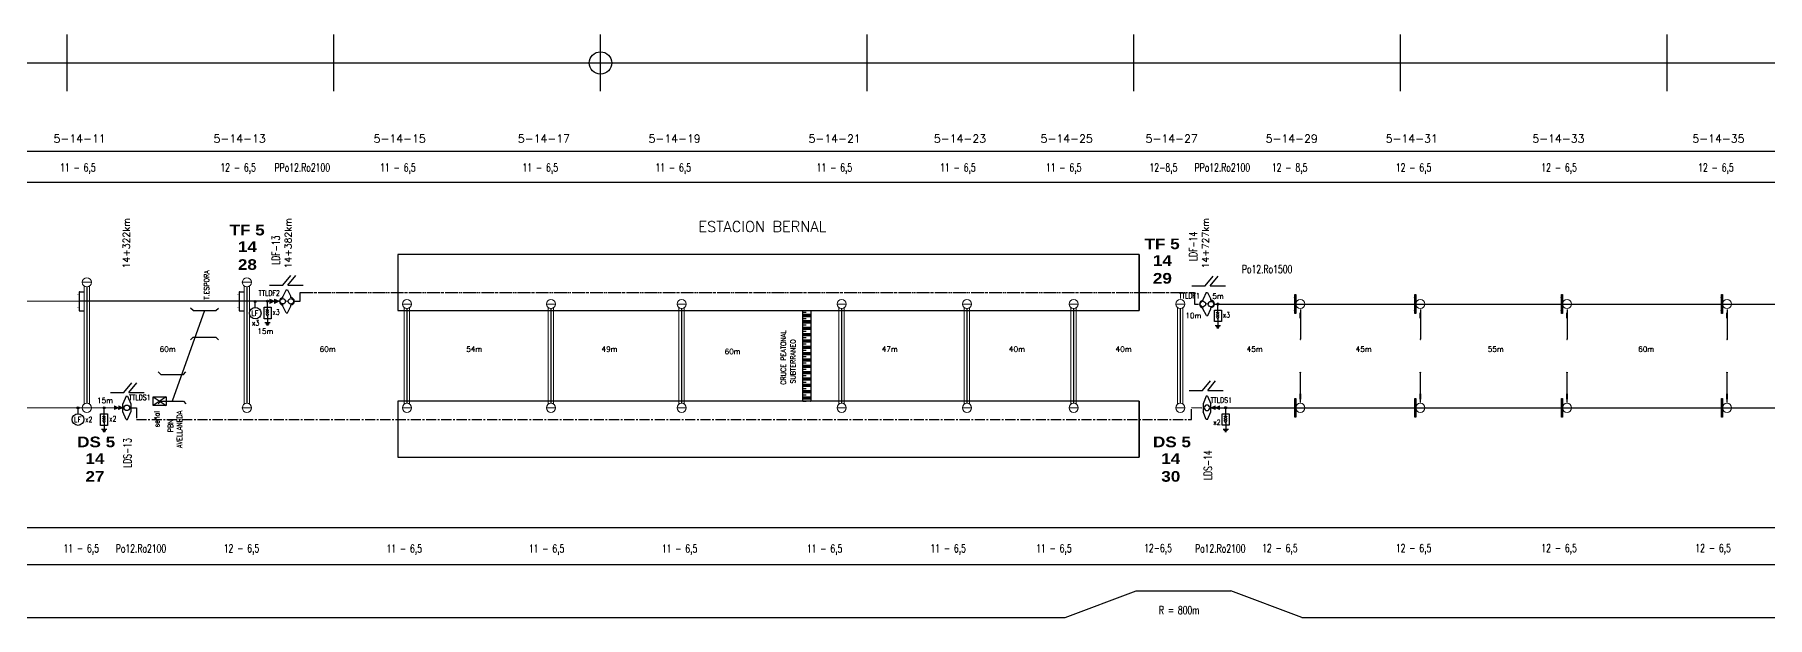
# Model space of a CAD drawing. Header units: millimetres. Extents: x 56 to 21898, y 218 to 1565.
# Drawn here: x 10356 to 11006, y 229 to 448 of the extents above; entities that cross this region are included whole.
import ezdxf
from ezdxf.enums import TextEntityAlignment as Align

# ---------------------------------------------------------------- set-up
doc = ezdxf.new("R2010")
doc.units = ezdxf.units.MM
doc.linetypes.add('ACAD_ISO05W100', pattern=[33, 24, -3, 0, -3, 0, -3])
doc.linetypes.add('CENTER2', pattern=[28.575, 19.05, -3.175, 3.175, -3.175])
for name, color, linetype in [('Brazos', 9, 'Continuous'), ('Cable subt 1x300', 5, 'Continuous'), ('cable subt MT 2x1x35mm2', 1, 'Continuous'), ('Cruceta Fe', 42, 'Continuous'), ('Descargadores', 30, 'Continuous'), ('ESQUEMA', 7, 'Continuous'), ('LDF', 5, 'Continuous'), ('LDS', 1, 'Continuous'), ('longitud vano', 7, 'Continuous'), ('Nº de poste', 6, 'Continuous'), ('POSTES', 8, 'Continuous'), ('progresivas', 4, 'Continuous'), ('Pórticos', 9, 'Continuous'), ('Seccionamiento', 20, 'Continuous'), ('TEXTOS', 3, 'Continuous')]:
    doc.layers.add(name, color=color, linetype=linetype)
doc.styles.add('ROMANS', font='romans.shx', dxfattribs={"width": 0.7})
doc.styles.add('STYLE1', font='romans.shx')
doc.styles.add('TEXTO_SELLO', font='')
doc.styles.get('TEXTO_SELLO').set_extended_font_data('Arial Black', bold=True)

# ---------------------------------------------------------------- blocks, each defined once
blk = doc.blocks.new('Poste Hormigón')
at = {"layer": 'POSTES', "lineweight": 18}
blk.add_line((1.7, 0), (-1.7, 0), dxfattribs=at)
blk.add_circle((0, 0), 1.7, dxfattribs=at)
blk = doc.blocks.new('Brazo')
at = {"layer": 'Brazos'}
for p, q in [((0, 0.2), (0, -10.98)), ((-0.3, -1.23), (0.3, -1.23)), ((-0.3, -1.43), (0.3, -1.43)), ((-0.3, -1.64), (0.3, -1.64)), ((-0.3, -1.84), (0.3, -1.84)), ((-0.3, -2.04), (0.3, -2.04)), ((-0.3, -2.25), (0.3, -2.25)), ((-0.3, -2.45), (0.3, -2.45)), ((-0.3, -2.66), (0.3, -2.66)), ((-0.3, -2.86), (0.3, -2.86))]:
    blk.add_line(p, q, dxfattribs=at)
for start, end in [(37.01986, 217.01986), (217.01986, 37.01986)]:
    blk.add_arc((0, -10.98), 0.102, start, end, dxfattribs=at)
blk = doc.blocks.new('Cruceta Fe')
at = {"layer": 'Cruceta Fe', "const_width": 0.1}
for points in [[(-0.92, 2.45), (0, 2.45)], [(-0.92, 0), (0, 0)], [(-0.92, -2.45), (0, -2.45)]]:
    blk.add_lwpolyline(points, dxfattribs=at)
at = {"layer": 'Cruceta Fe'}
blk.add_lwpolyline([(-0.35, 3.52), (0, 3.52), (0, -3.52), (-0.35, -3.52)], close=True, dxfattribs=at)
blk = doc.blocks.new('Cruceta Fe 1')
at = {"layer": 'Cruceta Fe', "const_width": 0.1}
for points in [[(-0.92, 2.45), (0, 2.45)], [(-0.92, -2.45), (0, -2.45)]]:
    blk.add_lwpolyline(points, dxfattribs=at)
at = {"layer": 'Cruceta Fe'}
blk.add_lwpolyline([(-0.35, 3.52), (0, 3.52), (0, -3.52), (-0.35, -3.52)], close=True, dxfattribs=at)
blk = doc.blocks.new('Viga V')
at = {"layer": 'Pórticos', "lineweight": 20}
for p, q in [((-1, -1.37), (-1, -37.58)), ((-1, -1.73), (-1, -37.58)), ((1, -1.37), (1, -37.58)), ((1, -1.37), (1, -37.58))]:
    blk.add_line(p, q, dxfattribs=at)
at = {"layer": 'Pórticos'}
blk.add_line((0, -1.7), (0, -37.25), dxfattribs=at)
blk = doc.blocks.new('Retención LDF')
at = {"layer": 'POSTES'}
for p, q in [((-0.17, 0.28), (-0.15, 0.36)), ((0.15, 0.7), (-0.15, 0.36)), ((0.08, -0.02), (-0.08, 0.02)), ((0.15, 0.7), (0.23, 0.68)), ((0.23, 0.68), (0.32, 0.23)), ((0.29, 0.15), (0.32, 0.23)), ((-0.32, -0.23), (-0.29, -0.15)), ((-0.23, -0.68), (-0.32, -0.23)), ((-0.23, -0.68), (-0.15, -0.7)), ((-0.15, -0.7), (0.15, -0.36)), ((0.15, -0.36), (0.17, -0.28))]:
    blk.add_line(p, q, dxfattribs=at)
for centre in [(-0.24, 0.07), (0.24, -0.07)]:
    blk.add_circle(centre, 0.168, dxfattribs=at)
for centre, start, end in [((-0.23, 0.06), 74.5054, 254.5054), ((0.23, -0.06), 254.5054, 74.5054)]:
    blk.add_arc(centre, 0.223, start, end, dxfattribs=at)
blk = doc.blocks.new('Retencion LDF')
at = {"layer": 'LDF', "lineweight": 18}
for points in [[(0.269, -0.022), (0, 0), (0.168, -0.211)], [(0.487, -0.139), (0.219, -0.116), (0.387, -0.327)]]:
    blk.add_hatch(color=256, dxfattribs=at).paths.add_polyline_path(points)
for p, q in [((0.269, -0.022), (0, 0)), ((0.168, -0.211), (0, 0)), ((0.168, -0.211), (0.269, -0.022)), ((0.487, -0.139), (0.219, -0.116)), ((0.387, -0.327), (0.219, -0.116)), ((0.387, -0.327), (0.487, -0.139))]:
    blk.add_line(p, q, dxfattribs=at)
blk = doc.blocks.new('Retención LDS')
at = {"layer": 'POSTES'}
for p, q in [((-0.24, 4.36), (-1.47, 1.47)), ((-1.47, -1.47), (-1.47, 1.47)), ((-0.24, 4.36), (0.25, 4.36)), ((0.25, 4.36), (1.48, 1.47)), ((1.48, 1.47), (1.48, -1.47)), ((-0.24, -4.38), (-1.47, -1.47)), ((-0.24, -4.38), (0.25, -4.38)), ((0.25, -4.38), (1.48, -1.47))]:
    blk.add_line(p, q, dxfattribs=at)
blk.add_circle((0, 0), 1.02, dxfattribs=at)
blk = doc.blocks.new('Seccionador')
at = {"layer": 'Seccionamiento'}
for p, q in [((-5.05, 0), (0, 0)), ((0, 0), (2.99, 3.7)), ((1.89, 0), (4.88, 3.7)), ((1.89, 0), (7.65, 0))]:
    blk.add_line(p, q, dxfattribs=at)
blk = doc.blocks.new('Descargador')
at = {"color": 30}
for p, q in [((0, -3.83), (0, 0)), ((0, -3.98), (-0.53, -3.07)), ((0, -4.81), (-0.53, -3.9)), ((0, -5.63), (-0.53, -4.72)), ((0, -3.98), (0.53, -3.07)), ((0, -4.81), (0.53, -3.9)), ((0, -5.63), (0.53, -4.72))]:
    blk.add_line(p, q, dxfattribs=at)
at = {"layer": 'Descargadores', "color": 30}
for p, q in [((0, -5.63), (0, -8.06)), ((-0.99, -8.06), (0.99, -8.06)), ((-0.67, -8.48), (0.67, -8.48)), ((-0.35, -8.92), (0.35, -8.92))]:
    blk.add_line(p, q, dxfattribs=at)
blk.add_lwpolyline([(-1.31, -2.27), (1.31, -2.27), (1.31, -6.57), (-1.31, -6.57)], close=True, dxfattribs=at)
blk.add_circle((0, 0), 0.381, dxfattribs=at)
blk = doc.blocks.new('Localizador falla')
at = {"color": 30}
blk.add_line((0, -2.21), (0, 0), dxfattribs=at)
at = {"layer": 'Descargadores', "color": 30}
for centre, radius in [((0, 0), 0.381), ((0, -4.39), 2.18)]:
    blk.add_circle(centre, radius, dxfattribs=at)
at = {"layer": 'ESQUEMA', "color": 7, "style": 'ROMANS', "width": 0.9}
blk.add_text('LF', height=2, dxfattribs=at).set_placement((-1.5, -5.38))
blk = doc.blocks.new('Retención aisladores LDS')
at = {"layer": 'LDS', "lineweight": 18}
for points in [[(13964.95, 283.62), (13966.54, 282.91), (13964.93, 282.25)], [(13966.55, 283.59), (13968.13, 282.88), (13966.53, 282.22)]]:
    blk.add_hatch(color=256, dxfattribs=at).paths.add_polyline_path(points)
for p, q in [((13964.93, 282.25), (13964.95, 283.62)), ((13964.93, 282.25), (13966.54, 282.91)), ((13964.95, 283.62), (13966.54, 282.91)), ((13966.53, 282.22), (13966.55, 283.59)), ((13966.53, 282.22), (13968.13, 282.88)), ((13966.55, 283.59), (13968.13, 282.88))]:
    blk.add_line(p, q, dxfattribs=at)
blk = doc.blocks.new('Sobreportico LDF')
at = {"layer": 'Cruceta Fe'}
for p, q in [((-1.77, 0), (0, 0)), ((-1.77, -7.03), (0, -7.03))]:
    blk.add_line(p, q, dxfattribs=at)
at = {"layer": 'Cruceta Fe', "const_width": 0.1}
for points in [[(-2.68, -1.06), (-1.77, -1.06)], [(-2.68, -3.52), (-1.77, -3.52)], [(-2.68, -5.97), (-1.77, -5.97)]]:
    blk.add_lwpolyline(points, dxfattribs=at)
at = {"layer": 'Cruceta Fe'}
blk.add_lwpolyline([(-1.77, 0), (-1.9, 0), (-1.9, -7.03), (-1.77, -7.03)], close=True, dxfattribs=at)

msp = doc.modelspace()

# ---------------------------------------------------------------- hatches: boundary and pattern name
h = msp.add_hatch()
h.set_pattern_fill('CLAY', color=256, scale=0.5, style=0)
h.set_pattern_definition([(0, (-171.9055, -722.5569), (0, 2.38125), []), (0, (-171.9055, -722.16), (0, 2.38125), []), (0, (-171.9055, -721.763), (0, 2.38125), []), (0, (-171.9055, -720.9694), (0, 2.38125), [2.38125, -1.5875])])
h.paths.add_polyline_path([(10646.9606, 344.0418), (10646.9606, 310.0418), (10643.9606, 310.0418), (10643.9606, 344.0418)])

# ---------------------------------------------------------------- linework, layer by layer
for p, q in [((10368.1506, 426.3383), (10368.1506, 447.6025)), ((10468.1506, 426.3383), (10468.1506, 447.6025)), ((10568.1506, 426.3383), (10568.1506, 447.6025)), ((10668.1506, 426.3383), (10668.1506, 447.6025)), ((10768.1506, 426.3383), (10768.1506, 447.6025)), ((10868.1506, 426.3383), (10868.1506, 447.6025)), ((10968.1506, 426.3383), (10968.1506, 447.6025)), ((68.1506, 436.9704), (21897.5602, 436.9704)), ((68.1506, 403.8502), (21897.5602, 403.8502)), ((68.1506, 392.2176), (21897.5602, 392.2176)), ((10492.1506, 365.0418), (10492.1506, 344.0418)), ((10770.1506, 365.0418), (10770.1506, 344.0418)), ((10375.5506, 354.6693), (10375.5506, 354.6693)), ((10375.5506, 354.6693), (10375.5506, 354.6693)), ((10375.5506, 354.6693), (10375.5506, 354.6693)), ((10375.5506, 354.6693), (10375.5506, 354.6693)), ((10415.4175, 344.0418), (10414.4456, 345.0136)), ((10423.9175, 344.0418), (10424.8893, 345.0136)), ((10830.5506, 346.5185), (10830.5506, 346.5185)), ((10830.5506, 346.5185), (10830.5506, 346.5185)), ((10875.5506, 346.5185), (10875.5506, 346.5185)), ((10875.5506, 346.5185), (10875.5506, 346.5185)), ((10930.5506, 346.5185), (10930.5506, 346.5185)), ((10930.5506, 346.5185), (10930.5506, 346.5185)), ((10990.5506, 346.5185), (10990.5506, 346.5185)), ((10990.5506, 346.5185), (10990.5506, 346.5185)), ((10419.6675, 344.0418), (10407.4937, 310.0418)), ((10415.4175, 344.0418), (10423.9175, 344.0418)), ((10415.4175, 334.0418), (10414.4456, 333.0699)), ((10415.4175, 334.0418), (10423.9175, 334.0418)), ((10423.9175, 334.0418), (10424.8893, 333.0699)), ((10403.2437, 320.0418), (10402.2718, 321.0136)), ((10403.2437, 320.0418), (10411.7437, 320.0418)), ((10411.7437, 320.0418), (10412.7156, 321.0136)), ((10400.4379, 311.6644), (10405.2833, 308.4191)), ((10405.2833, 311.6644), (10400.4379, 308.4191)), ((10403.2437, 310.0418), (10402.2718, 309.0699)), ((10403.2437, 310.0418), (10411.7437, 310.0418)), ((10411.7437, 310.0418), (10412.7156, 309.0699)), ((10492.1506, 310.0418), (10492.1506, 289.0418)), ((10770.1506, 310.0418), (10770.1506, 289.0418)), ((68.1506, 262.6383), (21897.5602, 262.6383)), ((68.1506, 248.8066), (21897.5602, 248.8066)), ((10742.3606, 228.9395), (10768.9506, 238.9395)), ((10768.9506, 238.9395), (10804.5006, 238.9395)), ((10831.0906, 228.9395), (10804.5006, 238.9395)), ((10075.5756, 228.9395), (10742.3606, 228.9395)), ((10831.0906, 228.9395), (11037.0506, 228.9395))]:
    msp.add_line(p, q)
for points in [[(10492.1506, 344.0418), (10770.1506, 344.0418), (10770.1506, 365.0418), (10492.1506, 365.0418)], [(10646.9606, 344.0418), (10646.9606, 310.0418), (10643.9606, 310.0418), (10643.9606, 344.0418)], [(10400.4379, 311.6644), (10405.2833, 311.6644), (10405.2833, 308.4191), (10400.4379, 308.4191)], [(10492.1506, 289.0418), (10770.1506, 289.0418), (10770.1506, 310.0418), (10492.1506, 310.0418)]]:
    msp.add_lwpolyline(points, close=True)
msp.add_circle((10568.1506, 436.9704), 4.1956)
at = {"layer": 'Cable subt 1x300', "linetype": 'ACAD_ISO05W100', "ltscale": 0.2}
for p, q in [((10455.4801, 347.5286), (10455.4801, 350.853)), ((10455.4801, 350.853), (10790.9022, 350.853)), ((10790.9022, 350.853), (10790.9022, 346.4169)), ((10453.3822, 347.5286), (10455.4801, 347.5286)), ((10790.9022, 346.4169), (10792.372, 346.4697))]:
    msp.add_line(p, q, dxfattribs=at)
at = {"layer": 'cable subt MT 2x1x35mm2', "linetype": 'CENTER2', "ltscale": 0.2}
for p, q in [((10392.0532, 307.5596), (10394.1511, 307.5596)), ((10394.1511, 307.5596), (10394.1511, 303.2251)), ((10789.7675, 303.2251), (10789.7675, 307.6611)), ((10789.7675, 307.6611), (10793.937, 307.6083)), ((10394.1511, 303.2251), (10789.7675, 303.2251))]:
    msp.add_line(p, q, dxfattribs=at)
at = {"layer": 'LDF'}
for p, q in [((10372.7826, 347.5286), (10252.7826, 347.44)), ((10447.719, 347.5286), (10372.7826, 347.5286)), ((10798.3822, 346.5174), (13011.2736, 346.5185))]:
    msp.add_line(p, q, dxfattribs=at)
at = {"layer": 'LDS'}
for p, q in [((10075.5506, 307.565), (10389.084, 307.6349)), ((10797.0171, 307.565), (12774.5506, 307.565))]:
    msp.add_line(p, q, dxfattribs=at)
at = {"layer": 'Pórticos', "lineweight": 20}
for p, q in [((10374.5506, 353.2945), (10374.5506, 308.9398)), ((10374.5506, 353.2945), (10374.5506, 308.9398)), ((10376.5506, 353.2945), (10376.5506, 308.9398)), ((10376.5506, 353.2945), (10376.5506, 308.9398)), ((10434.5506, 353.2945), (10434.5506, 308.9398)), ((10434.5506, 353.2945), (10434.5506, 308.9398)), ((10436.5506, 353.2945), (10436.5506, 308.9398)), ((10436.5506, 353.2945), (10436.5506, 308.9398))]:
    msp.add_line(p, q, dxfattribs=at)
at = {"layer": 'Pórticos'}
for p, q in [((10375.5506, 352.9693), (10375.5506, 309.265)), ((10435.5506, 352.9693), (10435.5506, 309.265))]:
    msp.add_line(p, q, dxfattribs=at)

# ---------------------------------------------------------------- block references
at = {"layer": 'Brazos'}
for p in [(10830.5504, 344.2785), (10875.5504, 344.2785), (10930.5504, 344.2785), (10990.5504, 344.2785)]:
    msp.add_blockref('Brazo', p, dxfattribs=at)
at = {"layer": 'Brazos', "xscale": -1, "rotation": 180}
for p in [(10830.5504, 309.805), (10875.5504, 309.805), (10930.5504, 309.805), (10990.5504, 309.805)]:
    msp.add_blockref('Brazo', p, dxfattribs=at)
at = {"layer": 'Cruceta Fe'}
for name, p in [('Sobreportico LDF', (10374.5506, 351.0445)), ('Sobreportico LDF', (10434.5506, 351.0445)), ('Cruceta Fe', (10828.8506, 346.5185)), ('Cruceta Fe', (10873.8506, 346.5185)), ('Cruceta Fe', (10928.8506, 346.5185)), ('Cruceta Fe', (10988.8506, 346.5185)), ('Cruceta Fe 1', (10828.8506, 307.565)), ('Cruceta Fe 1', (10873.8506, 307.565)), ('Cruceta Fe 1', (10928.8506, 307.565)), ('Cruceta Fe 1', (10988.8506, 307.565))]:
    msp.add_blockref(name, p, dxfattribs=at)
at = {"layer": 'Descargadores', "color": 30}
for name, p in [('Localizador falla', (10438.708, 347.4795)), ('Descargador', (10443.3053, 347.5847)), ('Descargador', (10799.6307, 346.5174)), ('Localizador falla', (10372.2482, 307.565)), ('Descargador', (10382.0413, 307.565)), ('Descargador', (10802.5712, 307.6171))]:
    msp.add_blockref(name, p, dxfattribs=at)
at = {"layer": 'LDF', "lineweight": 25, "xscale": -7.149999999999844, "yscale": 7.150000000000546, "zscale": 7.15, "rotation": 331.9542989670443}
msp.add_blockref('Retencion LDF', (10447.719, 347.5286), dxfattribs=at)
at = {"layer": 'LDS'}
for name, p in [('Retención LDS', (10390.5506, 307.565)), ('Retención aisladores LDS', (-3579.0605, 24.6839))]:
    msp.add_blockref(name, p, dxfattribs=at)
at = {"layer": 'LDS', "xscale": -1}
for name, p in [('Retención LDS', (10795.5506, 307.5639)), ('Retención aisladores LDS', (24765.1471, 24.6839))]:
    msp.add_blockref(name, p, dxfattribs=at)
at = {"layer": 'POSTES'}
for p in [(10375.5506, 354.6693), (10435.5506, 354.6693), (10495.5506, 346.5185), (10549.5506, 346.5185), (10598.5506, 346.5185), (10658.5506, 346.5185), (10705.5506, 346.5185), (10745.5506, 346.5185), (10785.5506, 346.5185), (10830.5506, 346.5185), (10875.5506, 346.5185), (10930.5506, 346.5185), (10990.5506, 346.5185)]:
    msp.add_blockref('Poste Hormigón', p, dxfattribs=at)
at = {"layer": 'POSTES', "lineweight": 35, "xscale": 6.077499999999612, "yscale": 6.077499999999612, "zscale": 6.077499999999612, "rotation": 15.49462485252056}
for p in [(10450.5506, 347.5286), (10795.5506, 346.5173)]:
    msp.add_blockref('Retención LDF', p, dxfattribs=at)
at = {"layer": 'POSTES', "xscale": -1, "rotation": 180}
for p in [(10375.5506, 307.565), (10435.5506, 307.565), (10495.5506, 307.565), (10549.5506, 307.565), (10598.5506, 307.565), (10658.5506, 307.565), (10705.5506, 307.565), (10745.5506, 307.565), (10785.5506, 307.565), (10830.5506, 307.565), (10875.5506, 307.565), (10930.5506, 307.565), (10990.5506, 307.565)]:
    msp.add_blockref('Poste Hormigón', p, dxfattribs=at)
at = {"layer": 'Pórticos'}
for p in [(10495.5506, 346.5185), (10549.5506, 346.5185), (10598.5506, 346.5185), (10658.5506, 346.5185), (10705.5506, 346.5185), (10745.5506, 346.5185), (10785.5506, 346.5185)]:
    msp.add_blockref('Viga V', p, dxfattribs=at)
at = {"layer": 'Seccionamiento'}
for p in [(10449.0484, 353.5622), (10794.8822, 353.2972), (10389.4325, 313.2935), (10793.9157, 314.0181)]:
    msp.add_blockref('Seccionador', p, dxfattribs=at)

# ---------------------------------------------------------------- texts
at = {"linetype": 'Continuous', "style": 'TEXTO_SELLO'}
for s, p in [('TF 5', (10429.0886, 372.2643)), ('TF 5', (10772.1577, 367.096)), ('14', (10432.1822, 366.0112)), ('14', (10775.2513, 360.8429)), ('28', (10432.1972, 359.3354)), ('29', (10775.2663, 354.1671)), ('DS 5', (10371.9445, 292.7718)), ('DS 5', (10775.309, 292.7718)), ('14', (10375.0381, 286.5187)), ('14', (10778.4025, 286.5187)), ('27', (10375.0532, 279.8429)), ('30', (10778.4176, 279.8429))]:
    msp.add_text(s, height=4, dxfattribs=at).set_placement(p)
at = {"layer": 'ESQUEMA', "color": 7, "style": 'ROMANS', "width": 0.7}
for s, p in [('TTLDF2', (10443.956, 350.6432)), ('x3', (10446.5361, 343.5015)), ('TTLDF1', (10788.956, 349.6319)), ('x3', (10438.8558, 339.4191)), ('x3', (10802.8614, 342.4342)), ('TTLDS1', (10395.3965, 311.4894)), ('TTLDS1', (10800.9269, 310.4782)), ('x2', (10376.2805, 303.1866)), ('x2', (10385.272, 303.4818)), ('x2', (10799.3051, 302.1241))]:
    msp.add_text(s, height=2, dxfattribs=at).set_placement(p, align=Align.MIDDLE)
at = {"layer": 'longitud vano', "linetype": 'Continuous', "style": 'STYLE1'}
for s, p in [('5m', (10797.5629, 348.5065)), ('10m', (10787.4608, 341.1753)), ('15m', (10439.5041, 335.306)), ('60m', (10402.8508, 328.6021)), ('60m', (10462.8508, 328.6021)), ('54m', (10517.8106, 328.6021)), ('49m', (10568.5381, 328.6021)), ('60m', (10614.6718, 327.6981)), ('47m', (10673.6186, 328.6021)), ('40m', (10721.2964, 328.6021)), ('40m', (10761.2964, 328.6021)), ('45m', (10810.4301, 328.6021)), ('45m', (10851.2964, 328.6021)), ('55m', (10900.826, 328.6021)), ('60m', (10957.2236, 328.6021)), ('15m', (10379.3523, 309.3348))]:
    msp.add_text(s, height=2, dxfattribs=at).set_placement(p)
at = {"layer": 'Nº de poste', "linetype": 'Continuous', "style": 'STYLE1'}
for s, p in [('5-14-11', (10363.0814, 407.0813)), ('5-14-13', (10423.0814, 407.0813)), ('5-14-15', (10483.0814, 407.0813)), ('5-14-17', (10537.1658, 407.0813)), ('5-14-19', (10586.1658, 407.0813)), ('5-14-21', (10646.1658, 407.0813)), ('5-14-23', (10693.1658, 407.0813)), ('5-14-25', (10733.1658, 407.0813)), ('5-14-27', (10772.5373, 407.0813)), ('5-14-29', (10817.5373, 407.0813)), ('5-14-31', (10862.5373, 407.0813)), ('5-14-33', (10917.5373, 407.0813)), ('5-14-35', (10977.5373, 407.0813))]:
    msp.add_text(s, height=3, dxfattribs=at).set_placement(p)
at = {"layer": 'progresivas', "linetype": 'Continuous', "style": 'STYLE1'}
for s, p in [('14+322km', (10391.6537, 359.8707)), ('14+382km', (10452.3022, 359.8707)), ('14+727km', (10796.2496, 359.8707))]:
    msp.add_text(s, height=2.55, rotation=90, dxfattribs=at).set_placement(p)
at = {"layer": 'TEXTOS', "linetype": 'Continuous', "style": 'STYLE1', "width": 0.7}
for s, p in [('11 - 6,5', (10365.5319, 396.2406)), ('12 - 6,5', (10425.623, 396.2406)), ('PPo12.Ro2100', (10445.9685, 396.2371)), ('11 - 6,5', (10485.543, 396.2406)), ('11 - 6,5', (10538.9171, 396.2406)), ('11 - 6,5', (10588.7666, 396.2406)), ('11 - 6,5', (10649.1901, 396.2406)), ('11 - 6,5', (10695.5149, 396.2406)), ('11 - 6,5', (10735.1599, 396.2406)), ('12-8,5', (10774.0156, 396.2406)), ('PPo12.Ro2100', (10790.9238, 396.2371)), ('12 - 8,5', (10819.8898, 396.2406)), ('12 - 6,5', (10866.3545, 396.2406)), ('12 - 6,5', (10920.9113, 396.2406)), ('12 - 6,5', (10979.7217, 396.2406)), ('Po12.Ro1500', (10808.6629, 358.1049)), ('11 - 6,5', (10366.7851, 253.3343)), ('Po12.Ro2100', (10386.4138, 253.2786)), ('12 - 6,5', (10426.8761, 253.3343)), ('11 - 6,5', (10487.8983, 253.2602)), ('11 - 6,5', (10541.2724, 253.2602)), ('11 - 6,5', (10591.1219, 253.2602)), ('11 - 6,5', (10645.5124, 253.2602)), ('11 - 6,5', (10691.8372, 253.3343)), ('11 - 6,5', (10731.4822, 253.3343)), ('12-6,5', (10771.9736, 253.4494)), ('Po12.Ro2100', (10791.0837, 253.2786)), ('12 - 6,5', (10816.2121, 253.4494)), ('12 - 6,5', (10866.3545, 253.4494)), ('12 - 6,5', (10920.9113, 253.4494)), ('12 - 6,5', (10978.6614, 253.4494)), ('R = 800m', (10777.5295, 230.1488))]:
    msp.add_text(s, height=3, dxfattribs=at).set_placement(p)
at = {"layer": 'TEXTOS', "linetype": 'Continuous', "style": 'STYLE1'}
msp.add_text('ESTACION BERNAL', height=4, dxfattribs=at).set_placement((10604.849, 373.5694))
at = {"layer": 'TEXTOS', "color": 6, "linetype": 'Continuous', "style": 'STYLE1', "width": 0.7}
for s, p in [('LDF-13', (10447.9248, 361.1927)), ('LDF-14', (10791.8606, 362.6407)), ('LDS-13', (10392.2507, 285.0411)), ('LDS-14', (10797.3991, 280.4578))]:
    msp.add_text(s, height=3, rotation=90, dxfattribs=at).set_placement(p)
at = {"layer": 'TEXTOS', "linetype": 'Continuous', "style": 'STYLE1', "width": 0.9}
for s, p in [('T.ESPORA', (10421.4375, 348.1731)), ('CRUCE PEATONAL', (10637.675, 316.2197)), ('SUBTERRANEO', (10641.2915, 316.6799)), ('señal', (10402.7529, 300.2834)), ('AVELLANEDA', (10411.269, 292.4518)), ('PBN', (10407.8857, 298.3968))]:
    msp.add_text(s, height=1.944, rotation=90, dxfattribs=at).set_placement(p)

doc.saveas('drawing.dxf')
